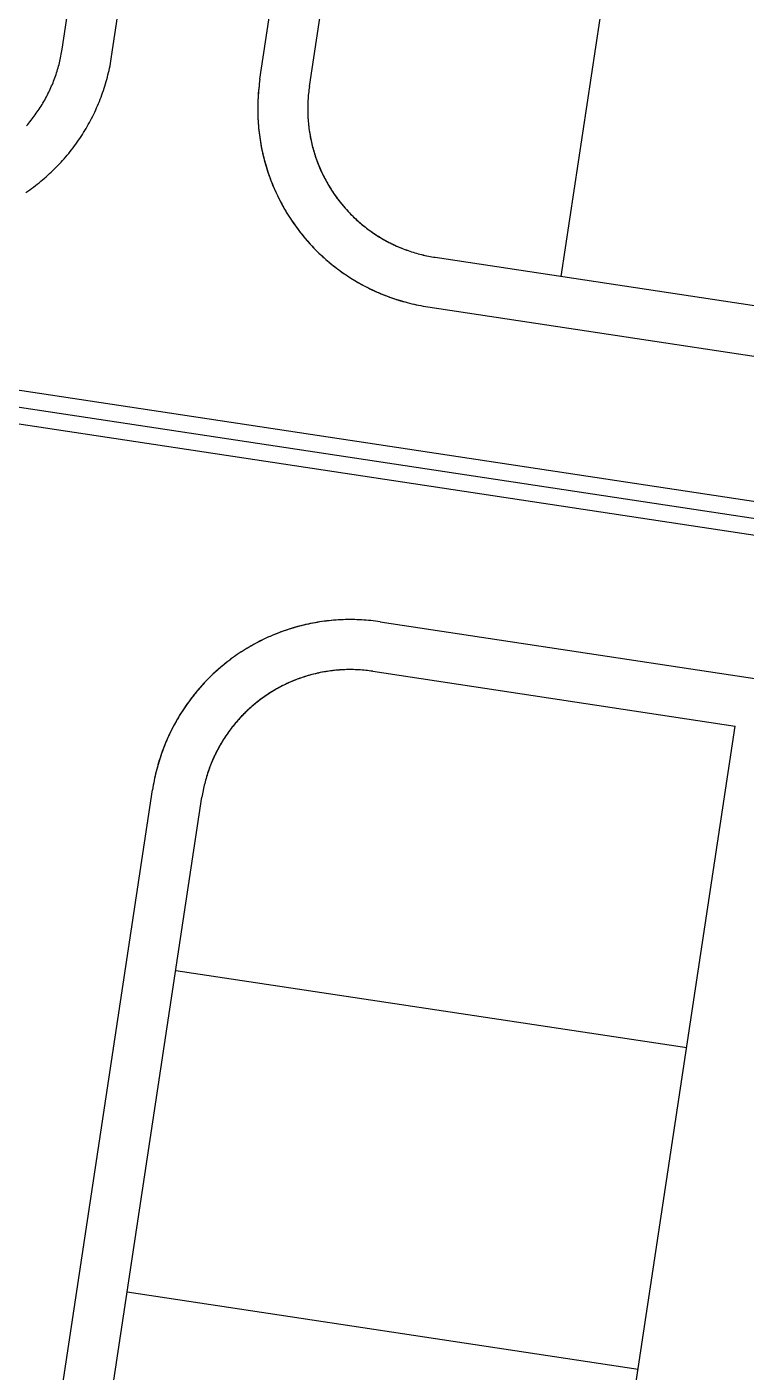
# Model space of a CAD drawing. Header units: metres. Extents: x 680594 to 684853, y 828874 to 830078.
# Drawn here: x 682358.1 to 682401.2, y 829599.9 to 829680.5 of the extents above; entities that cross this region are included whole.
import ezdxf

# ---------------------------------------------------------------- set-up
doc = ezdxf.new("R2010")
doc.units = ezdxf.units.M
doc.layers.add('PLOT_LINES', color=7, linetype='Continuous')

msp = doc.modelspace()

# ---------------------------------------------------------------- linework, layer by layer
at = {"layer": 'PLOT_LINES'}
for points in [[(682363.169, 829678.752), (682376.832, 829769.117)], [(682363.169, 829678.752), (682376.832, 829769.117)], [(682360.203, 829679.2), (682373.417, 829766.599)], [(682360.203, 829679.2), (682373.417, 829766.599)], [(682398.707, 829722.321), (682390.127, 829665.574)], [(682398.707, 829722.321), (682390.127, 829665.574)], [(682372.068, 829677.406), (682376.013, 829703.502)], [(682372.068, 829677.406), (682376.013, 829703.502)], [(682375.034, 829676.958), (682378.98, 829703.053)], [(682375.034, 829676.958), (682378.98, 829703.053)], [(682358.069, 829674.61), (682358.138, 829674.689), (682358.205, 829674.769), (682358.272, 829674.85), (682358.338, 829674.931), (682358.403, 829675.013), (682358.467, 829675.096), (682358.53, 829675.18), (682358.592, 829675.264), (682358.652, 829675.35), (682358.712, 829675.435), (682358.771, 829675.522), (682358.829, 829675.609), (682358.886, 829675.697), (682358.942, 829675.786), (682358.997, 829675.875), (682359.051, 829675.965), (682359.104, 829676.055), (682359.155, 829676.146), (682359.206, 829676.238), (682359.256, 829676.33), (682359.304, 829676.423), (682359.352, 829676.516), (682359.398, 829676.61), (682359.443, 829676.705), (682359.487, 829676.8), (682359.53, 829676.895), (682359.572, 829676.991), (682359.613, 829677.087), (682359.653, 829677.184), (682359.691, 829677.282), (682359.729, 829677.379), (682359.765, 829677.478), (682359.8, 829677.576), (682359.834, 829677.675), (682359.867, 829677.775), (682359.899, 829677.875), (682359.929, 829677.975), (682359.958, 829678.075), (682359.986, 829678.176), (682360.013, 829678.277), (682360.039, 829678.379), (682360.064, 829678.481), (682360.087, 829678.583), (682360.11, 829678.685), (682360.131, 829678.788), (682360.15, 829678.891), (682360.169, 829678.994), (682360.187, 829679.097), (682360.203, 829679.2)], [(682358.069, 829674.61), (682358.138, 829674.689), (682358.205, 829674.769), (682358.272, 829674.85), (682358.338, 829674.931), (682358.403, 829675.013), (682358.467, 829675.096), (682358.53, 829675.18), (682358.592, 829675.264), (682358.652, 829675.35), (682358.712, 829675.435), (682358.771, 829675.522), (682358.829, 829675.609), (682358.886, 829675.697), (682358.942, 829675.786), (682358.997, 829675.875), (682359.051, 829675.965), (682359.104, 829676.055), (682359.155, 829676.146), (682359.206, 829676.238), (682359.256, 829676.33), (682359.304, 829676.423), (682359.352, 829676.516), (682359.398, 829676.61), (682359.443, 829676.705), (682359.487, 829676.8), (682359.53, 829676.895), (682359.572, 829676.991), (682359.613, 829677.087), (682359.653, 829677.184), (682359.691, 829677.282), (682359.729, 829677.379), (682359.765, 829677.478), (682359.8, 829677.576), (682359.834, 829677.675), (682359.867, 829677.775), (682359.899, 829677.875), (682359.929, 829677.975), (682359.958, 829678.075), (682359.986, 829678.176), (682360.013, 829678.277), (682360.039, 829678.379), (682360.064, 829678.481), (682360.087, 829678.583), (682360.11, 829678.685), (682360.131, 829678.788), (682360.15, 829678.891), (682360.169, 829678.994), (682360.187, 829679.097), (682360.203, 829679.2)], [(682358.026, 829670.605), (682358.141, 829670.684), (682358.256, 829670.764), (682358.369, 829670.846), (682358.481, 829670.929), (682358.593, 829671.013), (682358.703, 829671.098), (682358.813, 829671.185), (682358.921, 829671.273), (682359.029, 829671.362), (682359.135, 829671.453), (682359.24, 829671.545), (682359.344, 829671.638), (682359.447, 829671.732), (682359.549, 829671.827), (682359.65, 829671.924), (682359.75, 829672.021), (682359.849, 829672.12), (682359.946, 829672.22), (682360.042, 829672.321), (682360.137, 829672.424), (682360.231, 829672.527), (682360.324, 829672.631), (682360.416, 829672.737), (682360.506, 829672.843), (682360.595, 829672.951), (682360.683, 829673.06), (682360.769, 829673.169), (682360.854, 829673.28), (682360.938, 829673.391), (682361.021, 829673.504), (682361.102, 829673.618), (682361.182, 829673.732), (682361.261, 829673.847), (682361.338, 829673.964), (682361.414, 829674.081), (682361.488, 829674.199), (682361.561, 829674.318), (682361.633, 829674.438), (682361.704, 829674.558), (682361.772, 829674.68), (682361.84, 829674.802), (682361.906, 829674.925), (682361.971, 829675.049), (682362.034, 829675.173), (682362.096, 829675.298), (682362.156, 829675.424), (682362.215, 829675.551), (682362.272, 829675.678), (682362.328, 829675.806), (682362.383, 829675.935), (682362.436, 829676.064), (682362.487, 829676.194), (682362.537, 829676.324), (682362.585, 829676.455), (682362.632, 829676.587), (682362.677, 829676.719), (682362.721, 829676.851), (682362.763, 829676.984), (682362.804, 829677.118), (682362.843, 829677.252), (682362.881, 829677.386), (682362.917, 829677.521), (682362.951, 829677.657), (682362.984, 829677.792), (682363.015, 829677.928), (682363.045, 829678.065), (682363.073, 829678.202), (682363.099, 829678.339), (682363.124, 829678.476), (682363.147, 829678.614), (682363.169, 829678.752)], [(682358.026, 829670.605), (682358.141, 829670.684), (682358.256, 829670.764), (682358.369, 829670.846), (682358.481, 829670.929), (682358.593, 829671.013), (682358.703, 829671.098), (682358.813, 829671.185), (682358.921, 829671.273), (682359.029, 829671.362), (682359.135, 829671.453), (682359.24, 829671.545), (682359.344, 829671.638), (682359.447, 829671.732), (682359.549, 829671.827), (682359.65, 829671.924), (682359.75, 829672.021), (682359.849, 829672.12), (682359.946, 829672.22), (682360.042, 829672.321), (682360.137, 829672.424), (682360.231, 829672.527), (682360.324, 829672.631), (682360.416, 829672.737), (682360.506, 829672.843), (682360.595, 829672.951), (682360.683, 829673.06), (682360.769, 829673.169), (682360.854, 829673.28), (682360.938, 829673.391), (682361.021, 829673.504), (682361.102, 829673.618), (682361.182, 829673.732), (682361.261, 829673.847), (682361.338, 829673.964), (682361.414, 829674.081), (682361.488, 829674.199), (682361.561, 829674.318), (682361.633, 829674.438), (682361.704, 829674.558), (682361.772, 829674.68), (682361.84, 829674.802), (682361.906, 829674.925), (682361.971, 829675.049), (682362.034, 829675.173), (682362.096, 829675.298), (682362.156, 829675.424), (682362.215, 829675.551), (682362.272, 829675.678), (682362.328, 829675.806), (682362.383, 829675.935), (682362.436, 829676.064), (682362.487, 829676.194), (682362.537, 829676.324), (682362.585, 829676.455), (682362.632, 829676.587), (682362.677, 829676.719), (682362.721, 829676.851), (682362.763, 829676.984), (682362.804, 829677.118), (682362.843, 829677.252), (682362.881, 829677.386), (682362.917, 829677.521), (682362.951, 829677.657), (682362.984, 829677.792), (682363.015, 829677.928), (682363.045, 829678.065), (682363.073, 829678.202), (682363.099, 829678.339), (682363.124, 829678.476), (682363.147, 829678.614), (682363.169, 829678.752)], [(682372.068, 829677.406), (682372.048, 829677.268), (682372.029, 829677.13), (682372.013, 829676.991), (682371.997, 829676.852), (682371.984, 829676.713), (682371.972, 829676.574), (682371.961, 829676.435), (682371.953, 829676.296), (682371.945, 829676.156), (682371.94, 829676.017), (682371.936, 829675.877), (682371.934, 829675.738), (682371.933, 829675.598), (682371.934, 829675.458), (682371.937, 829675.319), (682371.941, 829675.179), (682371.947, 829675.04), (682371.954, 829674.9), (682371.963, 829674.761), (682371.974, 829674.622), (682371.986, 829674.483), (682372, 829674.344), (682372.016, 829674.205), (682372.033, 829674.066), (682372.052, 829673.928), (682372.072, 829673.79), (682372.094, 829673.652), (682372.118, 829673.514), (682372.143, 829673.377), (682372.17, 829673.24), (682372.198, 829673.103), (682372.228, 829672.967), (682372.26, 829672.831), (682372.293, 829672.695), (682372.328, 829672.56), (682372.364, 829672.425), (682372.402, 829672.291), (682372.441, 829672.157), (682372.482, 829672.023), (682372.525, 829671.89), (682372.569, 829671.758), (682372.615, 829671.626), (682372.662, 829671.495), (682372.71, 829671.364), (682372.761, 829671.233), (682372.812, 829671.104), (682372.866, 829670.975), (682372.92, 829670.846), (682372.977, 829670.718), (682373.034, 829670.591), (682373.093, 829670.465), (682373.154, 829670.339), (682373.216, 829670.214), (682373.28, 829670.09), (682373.345, 829669.966), (682373.411, 829669.843), (682373.479, 829669.721), (682373.548, 829669.6), (682373.619, 829669.479), (682373.691, 829669.36), (682373.764, 829669.241), (682373.839, 829669.123), (682373.915, 829669.006), (682373.993, 829668.89), (682374.072, 829668.775), (682374.152, 829668.661), (682374.233, 829668.547), (682374.316, 829668.435), (682374.4, 829668.323), (682374.486, 829668.213), (682374.573, 829668.104), (682374.661, 829667.995), (682374.75, 829667.888), (682374.84, 829667.782), (682374.932, 829667.676), (682375.025, 829667.572), (682375.119, 829667.469), (682375.215, 829667.367), (682375.311, 829667.266), (682375.409, 829667.166), (682375.508, 829667.068), (682375.608, 829666.97), (682375.709, 829666.874), (682375.811, 829666.779), (682375.914, 829666.685), (682376.019, 829666.592), (682376.124, 829666.501), (682376.231, 829666.411), (682376.338, 829666.322), (682376.447, 829666.234), (682376.557, 829666.147), (682376.667, 829666.062), (682376.779, 829665.978), (682376.891, 829665.896), (682377.005, 829665.814), (682377.119, 829665.734), (682377.235, 829665.656), (682377.351, 829665.579), (682377.468, 829665.503), (682377.586, 829665.428), (682377.705, 829665.355), (682377.825, 829665.283), (682377.946, 829665.213), (682378.067, 829665.144), (682378.189, 829665.076), (682378.312, 829665.01), (682378.436, 829664.946), (682378.56, 829664.882), (682378.686, 829664.821), (682378.812, 829664.76), (682378.938, 829664.701), (682379.066, 829664.644), (682379.193, 829664.588), (682379.322, 829664.534), (682379.451, 829664.481), (682379.581, 829664.429), (682379.712, 829664.38), (682379.843, 829664.331), (682379.974, 829664.284), (682380.106, 829664.239), (682380.239, 829664.195), (682380.372, 829664.153), (682380.505, 829664.112), (682380.639, 829664.073), (682380.774, 829664.036), (682380.909, 829664), (682381.044, 829663.965), (682381.18, 829663.933), (682381.316, 829663.901), (682381.452, 829663.872), (682381.589, 829663.844), (682381.726, 829663.817), (682381.864, 829663.792), (682382.001, 829663.769), (682382.139, 829663.747)], [(682372.068, 829677.406), (682372.048, 829677.267), (682372.029, 829677.128), (682372.012, 829676.988), (682371.997, 829676.848), (682371.983, 829676.708), (682371.971, 829676.568), (682371.961, 829676.428), (682371.952, 829676.287), (682371.945, 829676.147), (682371.94, 829676.006), (682371.936, 829675.866), (682371.934, 829675.725), (682371.933, 829675.584), (682371.934, 829675.444), (682371.937, 829675.303), (682371.942, 829675.162), (682371.948, 829675.022), (682371.955, 829674.882), (682371.965, 829674.741), (682371.976, 829674.601), (682371.989, 829674.461), (682372.003, 829674.321), (682372.019, 829674.181), (682372.036, 829674.042), (682372.056, 829673.902), (682372.077, 829673.763), (682372.099, 829673.624), (682372.123, 829673.486), (682372.149, 829673.347), (682372.176, 829673.209), (682372.205, 829673.072), (682372.236, 829672.934), (682372.268, 829672.798), (682372.302, 829672.661), (682372.337, 829672.525), (682372.374, 829672.389), (682372.413, 829672.254), (682372.453, 829672.119), (682372.495, 829671.985), (682372.538, 829671.851), (682372.583, 829671.718), (682372.629, 829671.585), (682372.677, 829671.453), (682372.727, 829671.321), (682372.778, 829671.19), (682372.83, 829671.059), (682372.885, 829670.93), (682372.94, 829670.8), (682372.997, 829670.672), (682373.056, 829670.544), (682373.116, 829670.417), (682373.178, 829670.29), (682373.241, 829670.165), (682373.306, 829670.04), (682373.372, 829669.915), (682373.439, 829669.792), (682373.508, 829669.669), (682373.579, 829669.548), (682373.65, 829669.427), (682373.724, 829669.307), (682373.798, 829669.187), (682373.874, 829669.069), (682373.952, 829668.952), (682374.03, 829668.835), (682374.11, 829668.719), (682374.192, 829668.605), (682374.275, 829668.491), (682374.359, 829668.378), (682374.444, 829668.267), (682374.531, 829668.156), (682374.619, 829668.046), (682374.708, 829667.937), (682374.799, 829667.83), (682374.891, 829667.723), (682374.984, 829667.618), (682375.078, 829667.513), (682375.174, 829667.41), (682375.271, 829667.308), (682375.369, 829667.207), (682375.468, 829667.107), (682375.568, 829667.009), (682375.669, 829666.911), (682375.772, 829666.815), (682375.876, 829666.72), (682375.98, 829666.626), (682376.086, 829666.533), (682376.193, 829666.442), (682376.301, 829666.352), (682376.41, 829666.263), (682376.521, 829666.176), (682376.632, 829666.089), (682376.744, 829666.004), (682376.857, 829665.921), (682376.971, 829665.839), (682377.086, 829665.758), (682377.202, 829665.678), (682377.319, 829665.6), (682377.437, 829665.523), (682377.555, 829665.448), (682377.675, 829665.373), (682377.796, 829665.301), (682377.917, 829665.23), (682378.039, 829665.16), (682378.162, 829665.091), (682378.286, 829665.024), (682378.41, 829664.959), (682378.535, 829664.895), (682378.661, 829664.832), (682378.788, 829664.771), (682378.916, 829664.712), (682379.044, 829664.654), (682379.172, 829664.597), (682379.302, 829664.542), (682379.432, 829664.489), (682379.563, 829664.437), (682379.694, 829664.386), (682379.826, 829664.337), (682379.958, 829664.29), (682380.091, 829664.244), (682380.225, 829664.2), (682380.359, 829664.157), (682380.493, 829664.116), (682380.628, 829664.076), (682380.764, 829664.038), (682380.9, 829664.002), (682381.036, 829663.967), (682381.173, 829663.934), (682381.31, 829663.903), (682381.447, 829663.873), (682381.585, 829663.844), (682381.723, 829663.818), (682381.862, 829663.793), (682382, 829663.769), (682382.139, 829663.747)], [(682375.034, 829676.958), (682375.019, 829676.854), (682375.005, 829676.75), (682374.993, 829676.646), (682374.981, 829676.542), (682374.971, 829676.438), (682374.962, 829676.334), (682374.954, 829676.229), (682374.948, 829676.125), (682374.942, 829676.02), (682374.938, 829675.916), (682374.935, 829675.811), (682374.934, 829675.706), (682374.933, 829675.602), (682374.934, 829675.497), (682374.936, 829675.392), (682374.939, 829675.287), (682374.943, 829675.183), (682374.949, 829675.078), (682374.956, 829674.974), (682374.964, 829674.869), (682374.973, 829674.765), (682374.984, 829674.661), (682374.995, 829674.557), (682375.008, 829674.453), (682375.022, 829674.349), (682375.038, 829674.246), (682375.054, 829674.142), (682375.072, 829674.039), (682375.091, 829673.936), (682375.111, 829673.833), (682375.132, 829673.731), (682375.155, 829673.628), (682375.178, 829673.526), (682375.203, 829673.425), (682375.229, 829673.323), (682375.256, 829673.222), (682375.285, 829673.121), (682375.314, 829673.021), (682375.345, 829672.921), (682375.377, 829672.821), (682375.41, 829672.722), (682375.444, 829672.623), (682375.48, 829672.524), (682375.516, 829672.426), (682375.554, 829672.328), (682375.593, 829672.231), (682375.632, 829672.134), (682375.674, 829672.038), (682375.716, 829671.942), (682375.759, 829671.847), (682375.803, 829671.752), (682375.849, 829671.657), (682375.895, 829671.564), (682375.943, 829671.47), (682375.992, 829671.378), (682376.042, 829671.285), (682376.092, 829671.194), (682376.144, 829671.103), (682376.197, 829671.013), (682376.251, 829670.923), (682376.306, 829670.834), (682376.363, 829670.746), (682376.42, 829670.658), (682376.478, 829670.571), (682376.537, 829670.484), (682376.597, 829670.399), (682376.658, 829670.314), (682376.721, 829670.229), (682376.784, 829670.146), (682376.848, 829670.063), (682376.913, 829669.981), (682376.979, 829669.9), (682377.046, 829669.819), (682377.114, 829669.739), (682377.182, 829669.66), (682377.252, 829669.582), (682377.323, 829669.505), (682377.394, 829669.428), (682377.467, 829669.353), (682377.54, 829669.278), (682377.614, 829669.204), (682377.689, 829669.131), (682377.765, 829669.059), (682377.842, 829668.987), (682377.919, 829668.917), (682377.997, 829668.847), (682378.076, 829668.779), (682378.156, 829668.711), (682378.237, 829668.644), (682378.319, 829668.578), (682378.401, 829668.514), (682378.484, 829668.45), (682378.567, 829668.387), (682378.652, 829668.325), (682378.737, 829668.264), (682378.823, 829668.204), (682378.909, 829668.145), (682378.997, 829668.087), (682379.085, 829668.03), (682379.173, 829667.974), (682379.262, 829667.919), (682379.352, 829667.866), (682379.443, 829667.813), (682379.534, 829667.761), (682379.625, 829667.71), (682379.717, 829667.661), (682379.81, 829667.612), (682379.904, 829667.565), (682379.998, 829667.519), (682380.092, 829667.473), (682380.187, 829667.429), (682380.282, 829667.386), (682380.378, 829667.344), (682380.475, 829667.303), (682380.572, 829667.264), (682380.669, 829667.225), (682380.767, 829667.188), (682380.865, 829667.151), (682380.964, 829667.116), (682381.063, 829667.082), (682381.162, 829667.05), (682381.262, 829667.018), (682381.362, 829666.987), (682381.463, 829666.958), (682381.564, 829666.93), (682381.665, 829666.903), (682381.766, 829666.877), (682381.868, 829666.853), (682381.97, 829666.829), (682382.073, 829666.807), (682382.175, 829666.786), (682382.278, 829666.766), (682382.381, 829666.747), (682382.484, 829666.73), (682382.588, 829666.714)], [(682375.034, 829676.958), (682375.019, 829676.853), (682375.005, 829676.749), (682374.992, 829676.644), (682374.981, 829676.539), (682374.971, 829676.434), (682374.962, 829676.329), (682374.954, 829676.224), (682374.947, 829676.119), (682374.942, 829676.013), (682374.938, 829675.908), (682374.935, 829675.802), (682374.934, 829675.697), (682374.933, 829675.591), (682374.934, 829675.486), (682374.936, 829675.38), (682374.939, 829675.275), (682374.944, 829675.17), (682374.95, 829675.064), (682374.957, 829674.959), (682374.965, 829674.854), (682374.975, 829674.749), (682374.985, 829674.644), (682374.997, 829674.539), (682375.011, 829674.434), (682375.025, 829674.33), (682375.041, 829674.225), (682375.058, 829674.121), (682375.076, 829674.017), (682375.095, 829673.914), (682375.115, 829673.81), (682375.137, 829673.707), (682375.16, 829673.604), (682375.184, 829673.501), (682375.21, 829673.399), (682375.236, 829673.297), (682375.264, 829673.195), (682375.293, 829673.093), (682375.323, 829672.992), (682375.354, 829672.892), (682375.387, 829672.791), (682375.42, 829672.691), (682375.455, 829672.592), (682375.491, 829672.492), (682375.528, 829672.394), (682375.567, 829672.295), (682375.606, 829672.198), (682375.647, 829672.1), (682375.688, 829672.003), (682375.731, 829671.907), (682375.775, 829671.811), (682375.82, 829671.716), (682375.867, 829671.621), (682375.914, 829671.527), (682375.963, 829671.433), (682376.012, 829671.34), (682376.063, 829671.247), (682376.114, 829671.155), (682376.167, 829671.064), (682376.221, 829670.973), (682376.276, 829670.883), (682376.332, 829670.794), (682376.389, 829670.705), (682376.447, 829670.617), (682376.506, 829670.529), (682376.566, 829670.443), (682376.627, 829670.357), (682376.689, 829670.271), (682376.752, 829670.187), (682376.817, 829670.103), (682376.882, 829670.02), (682376.948, 829669.938), (682377.015, 829669.856), (682377.083, 829669.775), (682377.151, 829669.696), (682377.221, 829669.616), (682377.292, 829669.538), (682377.364, 829669.461), (682377.436, 829669.384), (682377.51, 829669.308), (682377.584, 829669.234), (682377.659, 829669.16), (682377.735, 829669.087), (682377.812, 829669.014), (682377.89, 829668.943), (682377.969, 829668.873), (682378.048, 829668.803), (682378.128, 829668.735), (682378.209, 829668.667), (682378.291, 829668.6), (682378.374, 829668.535), (682378.457, 829668.47), (682378.541, 829668.406), (682378.626, 829668.344), (682378.712, 829668.282), (682378.798, 829668.221), (682378.885, 829668.162), (682378.972, 829668.103), (682379.061, 829668.045), (682379.15, 829667.989), (682379.24, 829667.933), (682379.33, 829667.879), (682379.421, 829667.825), (682379.512, 829667.773), (682379.605, 829667.722), (682379.697, 829667.671), (682379.791, 829667.622), (682379.885, 829667.574), (682379.979, 829667.527), (682380.074, 829667.482), (682380.17, 829667.437), (682380.266, 829667.393), (682380.363, 829667.351), (682380.46, 829667.31), (682380.557, 829667.27), (682380.655, 829667.231), (682380.754, 829667.193), (682380.853, 829667.156), (682380.952, 829667.12), (682381.052, 829667.086), (682381.152, 829667.053), (682381.252, 829667.021), (682381.353, 829666.99), (682381.455, 829666.96), (682381.556, 829666.932), (682381.658, 829666.905), (682381.76, 829666.879), (682381.863, 829666.854), (682381.966, 829666.83), (682382.069, 829666.808), (682382.172, 829666.786), (682382.276, 829666.766), (682382.379, 829666.748), (682382.483, 829666.73), (682382.588, 829666.714)], [(682292.853, 829668.541), (682694.661, 829607.79)], [(682292.853, 829668.541), (682694.661, 829607.79)], [(682292.703, 829667.552), (682694.511, 829606.801)], [(682292.703, 829667.552), (682694.511, 829606.801)], [(682292.554, 829666.563), (682694.362, 829605.813)], [(682292.554, 829666.563), (682694.362, 829605.813)], [(682382.588, 829666.714), (682455.88, 829655.632)], [(682382.588, 829666.714), (682455.88, 829655.632)], [(682382.139, 829663.747), (682607.948, 829629.606)], [(682382.139, 829663.747), (682607.948, 829629.606)], [(682379.283, 829644.854), (682379.143, 829644.874), (682379.004, 829644.893), (682378.864, 829644.91), (682378.725, 829644.925), (682378.585, 829644.939), (682378.444, 829644.951), (682378.304, 829644.961), (682378.164, 829644.97), (682378.023, 829644.977), (682377.883, 829644.982), (682377.742, 829644.986), (682377.601, 829644.988), (682377.461, 829644.989), (682377.32, 829644.988), (682377.179, 829644.985), (682377.039, 829644.98), (682376.898, 829644.974), (682376.758, 829644.967), (682376.618, 829644.957), (682376.477, 829644.946), (682376.337, 829644.933), (682376.197, 829644.919), (682376.057, 829644.903), (682375.918, 829644.886), (682375.779, 829644.866), (682375.639, 829644.846), (682375.501, 829644.823), (682375.362, 829644.799), (682375.224, 829644.773), (682375.086, 829644.746), (682374.948, 829644.717), (682374.811, 829644.686), (682374.674, 829644.654), (682374.537, 829644.62), (682374.401, 829644.585), (682374.265, 829644.548), (682374.13, 829644.509), (682373.995, 829644.469), (682373.861, 829644.427), (682373.727, 829644.384), (682373.594, 829644.339), (682373.461, 829644.293), (682373.329, 829644.245), (682373.197, 829644.195), (682373.066, 829644.144), (682372.936, 829644.092), (682372.806, 829644.037), (682372.677, 829643.982), (682372.548, 829643.925), (682372.42, 829643.866), (682372.293, 829643.806), (682372.167, 829643.744), (682372.041, 829643.681), (682371.916, 829643.616), (682371.792, 829643.55), (682371.668, 829643.483), (682371.546, 829643.414), (682371.424, 829643.344), (682371.303, 829643.272), (682371.183, 829643.198), (682371.064, 829643.124), (682370.945, 829643.048), (682370.828, 829642.97), (682370.711, 829642.892), (682370.596, 829642.812), (682370.481, 829642.73), (682370.367, 829642.647), (682370.255, 829642.563), (682370.143, 829642.478), (682370.032, 829642.391), (682369.922, 829642.303), (682369.814, 829642.214), (682369.706, 829642.123), (682369.6, 829642.031), (682369.494, 829641.938), (682369.39, 829641.844), (682369.287, 829641.748), (682369.184, 829641.651), (682369.084, 829641.553), (682368.984, 829641.454), (682368.885, 829641.354), (682368.788, 829641.253), (682368.691, 829641.15), (682368.596, 829641.046), (682368.502, 829640.942), (682368.41, 829640.836), (682368.318, 829640.729), (682368.228, 829640.621), (682368.14, 829640.512), (682368.052, 829640.402), (682367.966, 829640.29), (682367.881, 829640.178), (682367.797, 829640.065), (682367.715, 829639.951), (682367.634, 829639.836), (682367.554, 829639.72), (682367.476, 829639.603), (682367.399, 829639.485), (682367.324, 829639.367), (682367.25, 829639.247), (682367.177, 829639.126), (682367.106, 829639.005), (682367.036, 829638.883), (682366.968, 829638.76), (682366.901, 829638.636), (682366.835, 829638.512), (682366.771, 829638.387), (682366.709, 829638.261), (682366.648, 829638.134), (682366.588, 829638.007), (682366.53, 829637.878), (682366.474, 829637.75), (682366.418, 829637.62), (682366.365, 829637.49), (682366.313, 829637.359), (682366.262, 829637.228), (682366.214, 829637.096), (682366.166, 829636.964), (682366.12, 829636.831), (682366.076, 829636.697), (682366.033, 829636.563), (682365.992, 829636.429), (682365.953, 829636.294), (682365.915, 829636.158), (682365.878, 829636.022), (682365.844, 829635.886), (682365.811, 829635.749), (682365.779, 829635.612), (682365.749, 829635.475), (682365.721, 829635.337), (682365.694, 829635.199), (682365.669, 829635.06), (682365.645, 829634.922), (682365.624, 829634.783)], [(682379.283, 829644.854), (682379.145, 829644.874), (682379.006, 829644.893), (682378.868, 829644.909), (682378.729, 829644.925), (682378.59, 829644.938), (682378.451, 829644.95), (682378.311, 829644.961), (682378.172, 829644.969), (682378.033, 829644.977), (682377.893, 829644.982), (682377.754, 829644.986), (682377.614, 829644.988), (682377.474, 829644.989), (682377.335, 829644.988), (682377.195, 829644.985), (682377.056, 829644.981), (682376.916, 829644.975), (682376.777, 829644.968), (682376.637, 829644.959), (682376.498, 829644.948), (682376.359, 829644.936), (682376.22, 829644.922), (682376.081, 829644.906), (682375.943, 829644.889), (682375.804, 829644.87), (682375.666, 829644.85), (682375.528, 829644.828), (682375.391, 829644.804), (682375.253, 829644.779), (682375.116, 829644.752), (682374.98, 829644.724), (682374.843, 829644.694), (682374.707, 829644.662), (682374.572, 829644.629), (682374.436, 829644.594), (682374.302, 829644.558), (682374.167, 829644.52), (682374.033, 829644.481), (682373.9, 829644.44), (682373.767, 829644.397), (682373.634, 829644.353), (682373.502, 829644.307), (682373.371, 829644.26), (682373.24, 829644.212), (682373.11, 829644.161), (682372.98, 829644.11), (682372.851, 829644.056), (682372.723, 829644.002), (682372.595, 829643.946), (682372.468, 829643.888), (682372.341, 829643.829), (682372.215, 829643.768), (682372.09, 829643.706), (682371.966, 829643.642), (682371.842, 829643.577), (682371.72, 829643.511), (682371.597, 829643.443), (682371.476, 829643.374), (682371.356, 829643.303), (682371.236, 829643.231), (682371.117, 829643.158), (682371, 829643.083), (682370.883, 829643.007), (682370.766, 829642.929), (682370.651, 829642.85), (682370.537, 829642.77), (682370.424, 829642.689), (682370.311, 829642.606), (682370.2, 829642.522), (682370.089, 829642.436), (682369.98, 829642.349), (682369.872, 829642.261), (682369.764, 829642.172), (682369.658, 829642.082), (682369.553, 829641.99), (682369.448, 829641.897), (682369.345, 829641.803), (682369.243, 829641.707), (682369.142, 829641.611), (682369.043, 829641.513), (682368.944, 829641.414), (682368.847, 829641.314), (682368.75, 829641.213), (682368.655, 829641.111), (682368.561, 829641.008), (682368.469, 829640.903), (682368.377, 829640.798), (682368.287, 829640.691), (682368.198, 829640.584), (682368.11, 829640.475), (682368.024, 829640.365), (682367.939, 829640.255), (682367.855, 829640.143), (682367.772, 829640.031), (682367.691, 829639.917), (682367.611, 829639.803), (682367.532, 829639.687), (682367.455, 829639.571), (682367.379, 829639.454), (682367.305, 829639.336), (682367.231, 829639.217), (682367.16, 829639.097), (682367.089, 829638.976), (682367.02, 829638.855), (682366.953, 829638.733), (682366.887, 829638.61), (682366.822, 829638.486), (682366.759, 829638.362), (682366.697, 829638.236), (682366.637, 829638.11), (682366.578, 829637.984), (682366.52, 829637.856), (682366.464, 829637.729), (682366.41, 829637.6), (682366.357, 829637.471), (682366.306, 829637.341), (682366.256, 829637.21), (682366.208, 829637.08), (682366.161, 829636.948), (682366.115, 829636.816), (682366.072, 829636.683), (682366.029, 829636.55), (682365.989, 829636.417), (682365.95, 829636.283), (682365.912, 829636.148), (682365.876, 829636.013), (682365.842, 829635.878), (682365.809, 829635.742), (682365.778, 829635.606), (682365.748, 829635.47), (682365.72, 829635.333), (682365.693, 829635.196), (682365.669, 829635.058), (682365.645, 829634.921), (682365.624, 829634.783)], [(682379.283, 829644.854), (682605.091, 829610.713)], [(682379.283, 829644.854), (682605.091, 829610.713)], [(682378.834, 829641.888), (682378.73, 829641.903), (682378.625, 829641.917), (682378.52, 829641.93), (682378.416, 829641.941), (682378.311, 829641.951), (682378.206, 829641.96), (682378.1, 829641.968), (682377.995, 829641.975), (682377.89, 829641.98), (682377.784, 829641.984), (682377.679, 829641.987), (682377.573, 829641.988), (682377.468, 829641.989), (682377.362, 829641.988), (682377.257, 829641.986), (682377.151, 829641.983), (682377.046, 829641.978), (682376.941, 829641.972), (682376.835, 829641.965), (682376.73, 829641.957), (682376.625, 829641.947), (682376.52, 829641.937), (682376.415, 829641.925), (682376.311, 829641.911), (682376.206, 829641.897), (682376.102, 829641.881), (682375.998, 829641.864), (682375.894, 829641.846), (682375.79, 829641.827), (682375.687, 829641.807), (682375.583, 829641.785), (682375.48, 829641.762), (682375.378, 829641.738), (682375.275, 829641.712), (682375.173, 829641.686), (682375.071, 829641.658), (682374.97, 829641.629), (682374.869, 829641.599), (682374.768, 829641.568), (682374.668, 829641.535), (682374.568, 829641.502), (682374.468, 829641.467), (682374.369, 829641.431), (682374.27, 829641.394), (682374.172, 829641.355), (682374.074, 829641.316), (682373.977, 829641.275), (682373.88, 829641.234), (682373.783, 829641.191), (682373.687, 829641.147), (682373.592, 829641.102), (682373.497, 829641.055), (682373.403, 829641.008), (682373.309, 829640.96), (682373.216, 829640.91), (682373.124, 829640.859), (682373.032, 829640.808), (682372.94, 829640.755), (682372.849, 829640.701), (682372.759, 829640.646), (682372.67, 829640.59), (682372.581, 829640.533), (682372.493, 829640.475), (682372.406, 829640.416), (682372.319, 829640.356), (682372.233, 829640.295), (682372.148, 829640.233), (682372.063, 829640.17), (682371.979, 829640.105), (682371.896, 829640.04), (682371.814, 829639.974), (682371.733, 829639.907), (682371.652, 829639.839), (682371.572, 829639.771), (682371.493, 829639.701), (682371.415, 829639.63), (682371.337, 829639.558), (682371.261, 829639.486), (682371.185, 829639.412), (682371.11, 829639.338), (682371.036, 829639.263), (682370.963, 829639.187), (682370.891, 829639.11), (682370.819, 829639.032), (682370.749, 829638.953), (682370.68, 829638.874), (682370.611, 829638.794), (682370.543, 829638.713), (682370.477, 829638.631), (682370.411, 829638.548), (682370.347, 829638.465), (682370.283, 829638.381), (682370.22, 829638.296), (682370.158, 829638.21), (682370.098, 829638.124), (682370.038, 829638.037), (682369.979, 829637.95), (682369.922, 829637.861), (682369.865, 829637.772), (682369.81, 829637.682), (682369.755, 829637.592), (682369.702, 829637.501), (682369.649, 829637.41), (682369.598, 829637.317), (682369.548, 829637.225), (682369.499, 829637.131), (682369.451, 829637.037), (682369.404, 829636.943), (682369.358, 829636.848), (682369.313, 829636.752), (682369.27, 829636.656), (682369.227, 829636.559), (682369.186, 829636.462), (682369.146, 829636.365), (682369.107, 829636.267), (682369.069, 829636.168), (682369.032, 829636.069), (682368.997, 829635.97), (682368.962, 829635.87), (682368.929, 829635.77), (682368.897, 829635.67), (682368.866, 829635.569), (682368.837, 829635.467), (682368.808, 829635.366), (682368.781, 829635.264), (682368.755, 829635.162), (682368.73, 829635.059), (682368.706, 829634.956), (682368.684, 829634.853), (682368.663, 829634.75), (682368.643, 829634.646), (682368.624, 829634.543), (682368.606, 829634.439), (682368.59, 829634.334)], [(682378.834, 829641.888), (682378.731, 829641.903), (682378.627, 829641.917), (682378.523, 829641.929), (682378.419, 829641.941), (682378.315, 829641.951), (682378.21, 829641.96), (682378.106, 829641.968), (682378.001, 829641.974), (682377.897, 829641.98), (682377.792, 829641.984), (682377.687, 829641.987), (682377.583, 829641.988), (682377.478, 829641.989), (682377.373, 829641.988), (682377.269, 829641.986), (682377.164, 829641.983), (682377.059, 829641.979), (682376.955, 829641.973), (682376.85, 829641.966), (682376.746, 829641.958), (682376.641, 829641.949), (682376.537, 829641.938), (682376.433, 829641.927), (682376.329, 829641.914), (682376.225, 829641.9), (682376.122, 829641.884), (682376.018, 829641.868), (682375.915, 829641.85), (682375.812, 829641.831), (682375.709, 829641.811), (682375.607, 829641.79), (682375.505, 829641.767), (682375.403, 829641.744), (682375.301, 829641.719), (682375.2, 829641.693), (682375.098, 829641.666), (682374.998, 829641.637), (682374.897, 829641.608), (682374.797, 829641.577), (682374.697, 829641.545), (682374.598, 829641.512), (682374.499, 829641.478), (682374.4, 829641.442), (682374.302, 829641.406), (682374.205, 829641.368), (682374.107, 829641.329), (682374.01, 829641.29), (682373.914, 829641.249), (682373.818, 829641.206), (682373.723, 829641.163), (682373.628, 829641.119), (682373.534, 829641.073), (682373.44, 829641.027), (682373.347, 829640.979), (682373.254, 829640.93), (682373.162, 829640.88), (682373.07, 829640.83), (682372.979, 829640.778), (682372.889, 829640.725), (682372.799, 829640.671), (682372.71, 829640.616), (682372.622, 829640.559), (682372.534, 829640.502), (682372.447, 829640.444), (682372.361, 829640.385), (682372.275, 829640.325), (682372.19, 829640.264), (682372.106, 829640.201), (682372.022, 829640.138), (682371.939, 829640.074), (682371.857, 829640.009), (682371.776, 829639.943), (682371.695, 829639.876), (682371.616, 829639.808), (682371.537, 829639.74), (682371.459, 829639.67), (682371.381, 829639.599), (682371.305, 829639.528), (682371.229, 829639.455), (682371.154, 829639.382), (682371.08, 829639.308), (682371.007, 829639.233), (682370.935, 829639.157), (682370.864, 829639.08), (682370.793, 829639.003), (682370.724, 829638.925), (682370.655, 829638.846), (682370.587, 829638.766), (682370.521, 829638.685), (682370.455, 829638.603), (682370.39, 829638.521), (682370.326, 829638.438), (682370.263, 829638.355), (682370.201, 829638.27), (682370.14, 829638.185), (682370.08, 829638.099), (682370.021, 829638.013), (682369.963, 829637.925), (682369.906, 829637.837), (682369.851, 829637.749), (682369.796, 829637.66), (682369.742, 829637.57), (682369.689, 829637.479), (682369.637, 829637.388), (682369.587, 829637.297), (682369.537, 829637.205), (682369.489, 829637.112), (682369.441, 829637.018), (682369.395, 829636.924), (682369.35, 829636.83), (682369.305, 829636.735), (682369.262, 829636.64), (682369.221, 829636.544), (682369.18, 829636.447), (682369.14, 829636.35), (682369.102, 829636.253), (682369.064, 829636.155), (682369.028, 829636.057), (682368.993, 829635.958), (682368.959, 829635.859), (682368.926, 829635.76), (682368.894, 829635.66), (682368.864, 829635.56), (682368.834, 829635.459), (682368.806, 829635.358), (682368.779, 829635.257), (682368.753, 829635.156), (682368.729, 829635.054), (682368.705, 829634.952), (682368.683, 829634.849), (682368.662, 829634.747), (682368.642, 829634.644), (682368.624, 829634.541), (682368.606, 829634.438), (682368.59, 829634.334)], [(682378.834, 829641.888), (682400.587, 829638.599)], [(682378.834, 829641.888), (682400.587, 829638.599)], [(682384.334, 829531.102), (682400.587, 829638.599)], [(682384.334, 829531.102), (682400.587, 829638.599)], [(682351.185, 829539.286), (682365.624, 829634.783)], [(682351.185, 829539.286), (682365.624, 829634.783)], [(682354.151, 829538.838), (682368.59, 829634.334)], [(682354.151, 829538.838), (682368.59, 829634.334)], [(682367.02, 829623.952), (682397.672, 829619.318)], [(682367.02, 829623.952), (682397.672, 829619.318)], [(682364.105, 829604.671), (682394.757, 829600.037)], [(682364.105, 829604.671), (682394.757, 829600.037)]]:
    msp.add_lwpolyline(points, dxfattribs=at)

doc.saveas('drawing.dxf')
